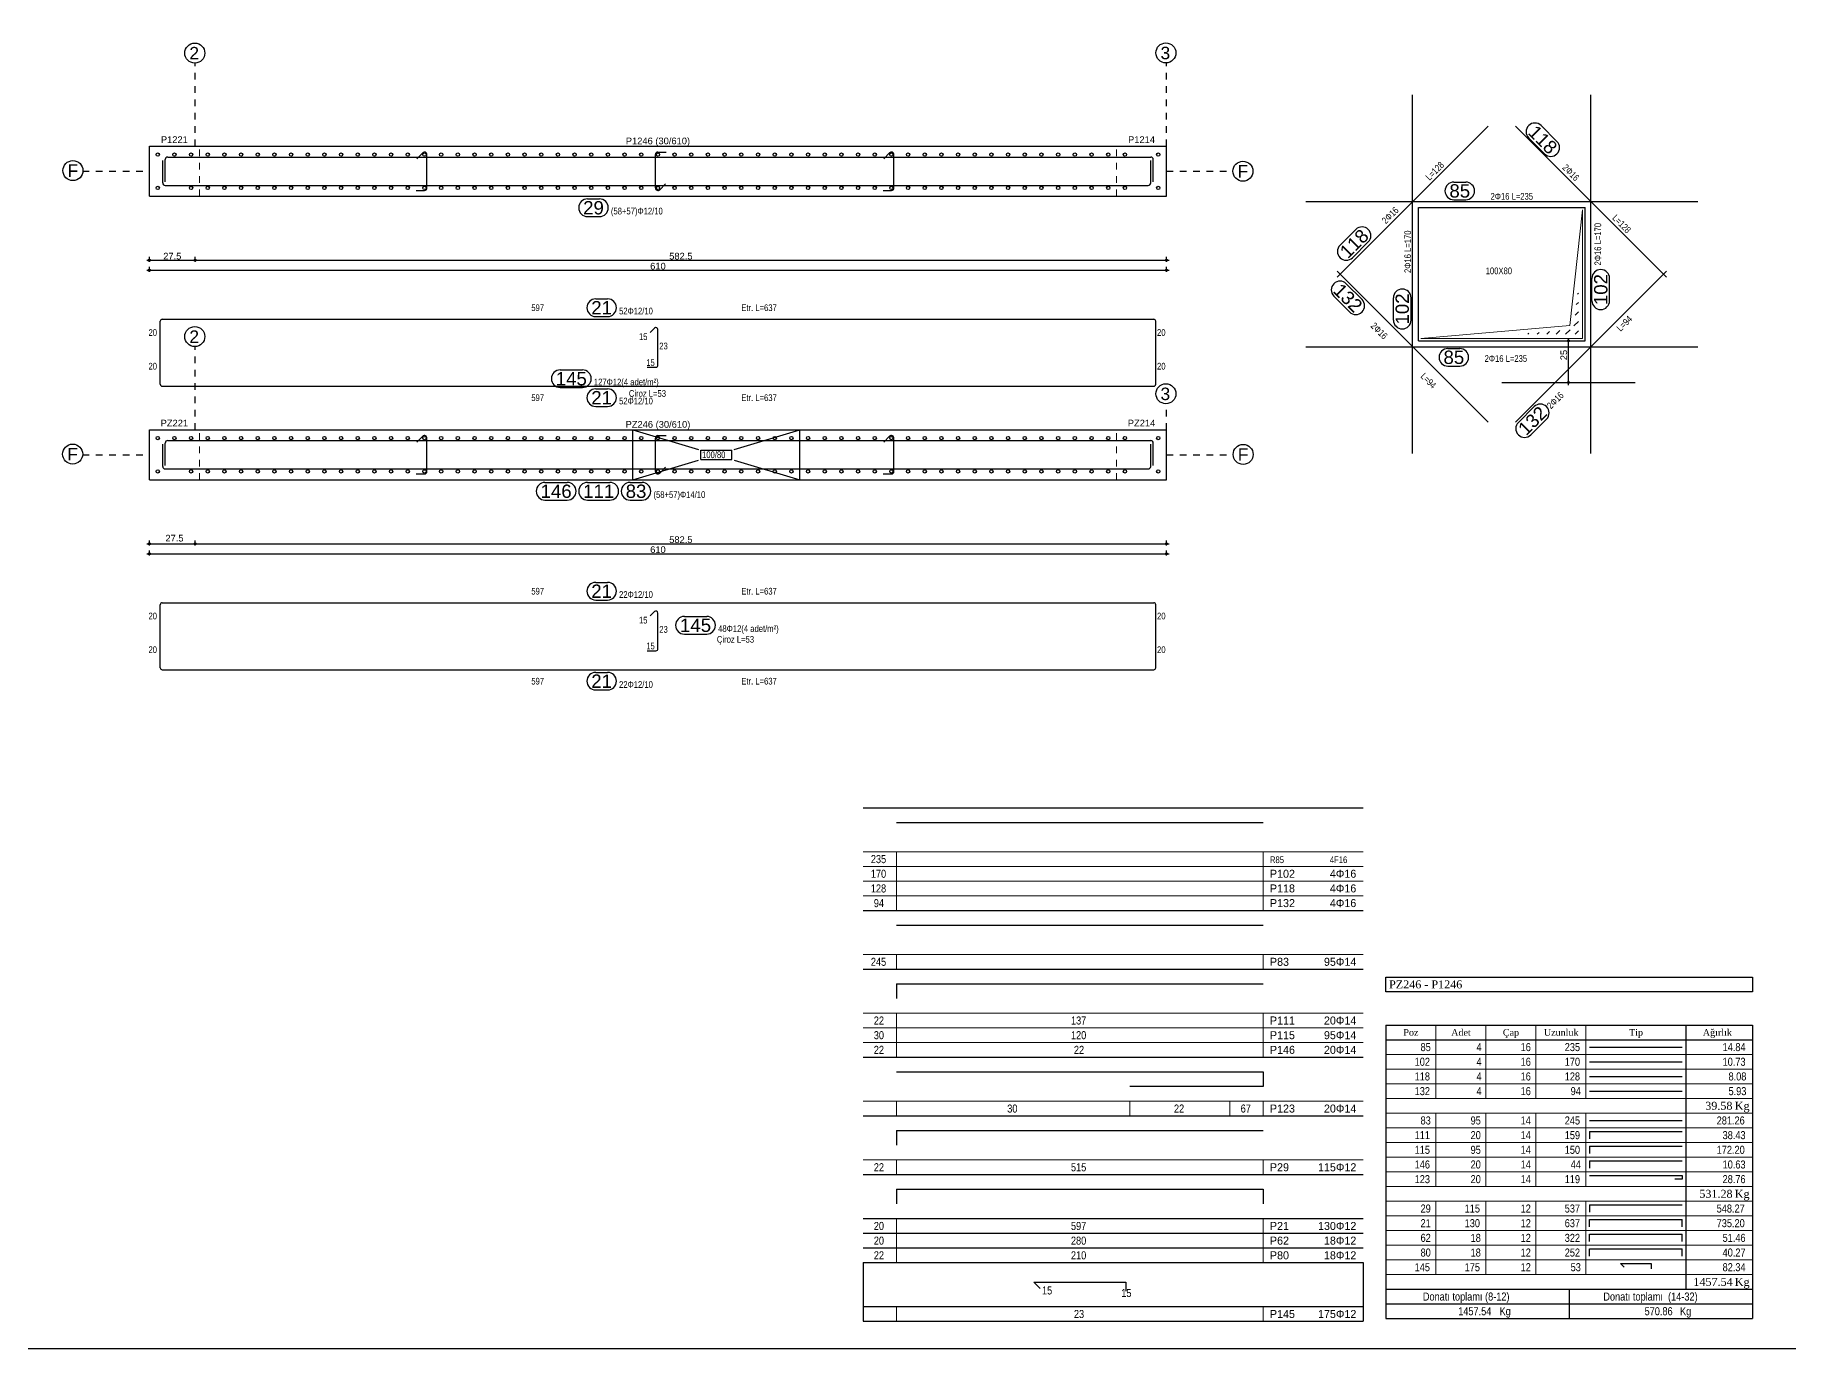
# Model space of a CAD drawing. Header units: metres. Extents: x 419734 to 420376, y 4564732 to 4565123.
# Drawn here: x 420188.3 to 420214.59, y 4564863.89 to 4564883.59 of the extents above; entities that cross this region are included whole.
import ezdxf

# ---------------------------------------------------------------- set-up
doc = ezdxf.new("R2010")
doc.units = ezdxf.units.M
doc.linetypes.add('HIDDEN4', pattern=[0.09375, 0.0625, -0.03125])
doc.linetypes.add('TRATTO-PUNTO', pattern=[1, 0.5, -0.25, 0, -0.25])
for name, color, linetype in [('Standart', 7, 'Continuous'), ('SW_ASSI', 7, 'TRATTO-PUNTO'), ('SW_DIM', 33, 'Continuous'), ('SW_MAGRONE', 2, 'Continuous'), ('SW_QUOTE', 1, 'Continuous'), ('SW_SEZIONI-ARMATURA', 3, 'Continuous'), ('SW_SEZIONI_CARPENTERIA', 4, 'Continuous'), ('SW_TXT_TESTI', 1, 'Continuous')]:
    doc.layers.add(name, color=color, linetype=linetype)
doc.styles.add('arial_1_18', font='arial.ttf', dxfattribs={"height": 0.2})
doc.styles.add('SWS', font='ARIALN.TTF')
doc.styles.add('symbol_1_18', font='symbol.ttf', dxfattribs={"height": 0.2})
doc.styles.add('times new roman_1_18', font='times.ttf', dxfattribs={"height": 0.2})

msp = doc.modelspace()

# ---------------------------------------------------------------- linework, layer by layer
for centre in [(420190.69207, 4564883.31879), (420205.25135, 4564883.32166), (420188.86505, 4564881.55697), (420206.40593, 4564881.54765), (420190.69207, 4564879.06879), (420205.25135, 4564878.2113), (420188.86113, 4564877.30697), (420206.40969, 4564877.302)]:
    msp.add_circle(centre, 0.15)
at = {"layer": 'Standart', "color": 2}
msp.add_lwpolyline([(420376.27637, 4564863.89188), (419946.10266, 4564863.89188), (419946.10266, 4564905.93855)], dxfattribs=at)
at = {"layer": 'Standart', "color": 1, "linetype": 'HIDDEN4', "lineweight": 5}
for points in [[(420190.7608, 4564881.17196), (420190.7608, 4564881.92196)], [(420204.5108, 4564881.17196), (420204.5108, 4564881.92196)], [(420190.7608, 4564876.92196), (420190.7608, 4564877.67196)], [(420204.5108, 4564876.92196), (420204.5108, 4564877.67196)]]:
    msp.add_lwpolyline(points, dxfattribs=at)
at = {"layer": 'Standart', "color": 2, "linetype": 'Continuous', "lineweight": 5}
for points in [[(420211.30615, 4564879.23391), (420211.49865, 4564880.96641)], [(420211.49865, 4564879.04141), (420211.49865, 4564880.96641)], [(420211.42152, 4564879.70635), (420211.43615, 4564879.72097)], [(420211.40384, 4564879.5472), (420211.43615, 4564879.57951)], [(420209.07365, 4564879.04141), (420211.30615, 4564879.23391)], [(420211.36848, 4564879.2289), (420211.43615, 4564879.29658)], [(420211.38616, 4564879.38805), (420211.43615, 4564879.43804)], [(420209.07365, 4564879.04141), (420211.49865, 4564879.04141)], [(420210.53615, 4564879.10391), (420210.5371, 4564879.10486)], [(420210.67761, 4564879.10391), (420210.69192, 4564879.11821)], [(420210.81908, 4564879.10391), (420210.84673, 4564879.13156)], [(420210.96054, 4564879.10391), (420211.00155, 4564879.14491)], [(420211.10201, 4564879.10391), (420211.15636, 4564879.15826)], [(420211.24348, 4564879.10391), (420211.31118, 4564879.17161)], [(420211.38494, 4564879.10391), (420211.43615, 4564879.15511)]]:
    msp.add_lwpolyline(points, dxfattribs=at)
at = {"layer": 'Standart', "color": 1, "linetype": 'Continuous', "lineweight": 5}
for points in [[(420200.71085, 4564871.34549), (420208.21085, 4564871.34549)], [(420201.21085, 4564871.34549), (420201.21085, 4564870.46549)], [(420206.71085, 4564871.34549), (420206.71085, 4564870.46549)], [(420200.71085, 4564871.12549), (420208.21085, 4564871.12549)], [(420200.71085, 4564870.90549), (420208.21085, 4564870.90549)], [(420200.71085, 4564870.68549), (420208.21085, 4564870.68549)], [(420200.71085, 4564869.80549), (420208.21085, 4564869.80549)], [(420201.21085, 4564869.80549), (420201.21085, 4564869.58549)], [(420206.71085, 4564869.80549), (420206.71085, 4564869.58549)], [(420200.71085, 4564868.92549), (420208.21085, 4564868.92549)], [(420200.71085, 4564868.70549), (420208.21085, 4564868.70549)], [(420201.21085, 4564868.92549), (420201.21085, 4564868.26549)], [(420206.71085, 4564868.92549), (420206.71085, 4564868.26549)], [(420209.29673, 4564868.74698), (420209.29673, 4564867.64698)], [(420210.04673, 4564868.74698), (420210.04673, 4564867.64698)], [(420210.79673, 4564868.74698), (420210.79673, 4564867.64698)], [(420211.54673, 4564868.74698), (420211.54673, 4564867.64698)], [(420200.71085, 4564868.48549), (420208.21085, 4564868.48549)], [(420208.54673, 4564868.30698), (420214.04673, 4564868.30698)], [(420208.54673, 4564868.08698), (420214.04673, 4564868.08698)], [(420208.54673, 4564867.86698), (420214.04673, 4564867.86698)], [(420208.54673, 4564867.64698), (420214.04673, 4564867.64698)], [(420200.71085, 4564867.60549), (420208.21085, 4564867.60549)], [(420201.21085, 4564867.60549), (420201.21085, 4564867.38549)], [(420204.71085, 4564867.60549), (420204.71085, 4564867.38549)], [(420206.21085, 4564867.60549), (420206.21085, 4564867.38549)], [(420206.71085, 4564867.60549), (420206.71085, 4564867.38549)], [(420208.54673, 4564867.42698), (420214.04673, 4564867.42698)], [(420209.29673, 4564867.42698), (420209.29673, 4564866.32698)], [(420210.04673, 4564867.42698), (420210.04673, 4564866.32698)], [(420210.79673, 4564867.42698), (420210.79673, 4564866.32698)], [(420211.54673, 4564867.42698), (420211.54673, 4564866.32698)], [(420208.54673, 4564867.20698), (420214.04673, 4564867.20698)], [(420208.54673, 4564866.98698), (420214.04673, 4564866.98698)], [(420200.71085, 4564866.72549), (420208.21085, 4564866.72549)], [(420201.21085, 4564866.72549), (420201.21085, 4564866.50549)], [(420206.71085, 4564866.72549), (420206.71085, 4564866.50549)], [(420208.54673, 4564866.76698), (420214.04673, 4564866.76698)], [(420208.54673, 4564866.54698), (420214.04673, 4564866.54698)], [(420208.54673, 4564866.32698), (420214.04673, 4564866.32698)], [(420208.54673, 4564866.10698), (420214.04673, 4564866.10698)], [(420209.29673, 4564866.10698), (420209.29673, 4564865.00698)], [(420210.04673, 4564866.10698), (420210.04673, 4564865.00698)], [(420210.79673, 4564866.10698), (420210.79673, 4564865.00698)], [(420211.54673, 4564866.10698), (420211.54673, 4564865.00698)], [(420201.21085, 4564865.84549), (420201.21085, 4564865.18549)], [(420206.71085, 4564865.84549), (420206.71085, 4564865.18549)], [(420208.54673, 4564865.88698), (420214.04673, 4564865.88698)], [(420208.54673, 4564865.66698), (420214.04673, 4564865.66698)], [(420208.54673, 4564865.44698), (420214.04673, 4564865.44698)], [(420208.54673, 4564865.22698), (420214.04673, 4564865.22698)], [(420208.54673, 4564865.00698), (420214.04673, 4564865.00698)], [(420201.21085, 4564864.52549), (420201.21085, 4564864.30549)], [(420206.71085, 4564864.52549), (420206.71085, 4564864.30549)]]:
    msp.add_lwpolyline(points, dxfattribs=at)
at = {"layer": 'SW_ASSI', "ltscale": 0.2}
for points in [[(420190.6983, 4564881.92196), (420190.6983, 4564883.17196)], [(420205.2608, 4564881.92196), (420205.2608, 4564883.17196)], [(420189.0108, 4564881.54696), (420190.0108, 4564881.54696)], [(420205.2608, 4564881.54696), (420206.2608, 4564881.54696)], [(420190.6983, 4564877.67196), (420190.6983, 4564878.92196)], [(420205.2608, 4564877.67196), (420205.2608, 4564878.0616)], [(420189.0108, 4564877.29696), (420190.0108, 4564877.29696)], [(420205.2608, 4564877.29696), (420206.2608, 4564877.29696)]]:
    msp.add_lwpolyline(points, dxfattribs=at)
at = {"layer": 'SW_DIM', "ltscale": 0.5}
for points in [[(420190.0108, 4564880.18696), (420190.0108, 4564880.26196)], [(420190.6983, 4564880.18696), (420190.6983, 4564880.26196)], [(420205.2608, 4564880.18696), (420205.2608, 4564880.26196)], [(420189.9708, 4564880.21196), (420205.3008, 4564880.21196)], [(420189.9708, 4564880.06196), (420205.3008, 4564880.06196)], [(420190.0108, 4564880.03696), (420190.0108, 4564880.11196)], [(420205.2608, 4564880.03696), (420205.2608, 4564880.11196)], [(420211.28615, 4564878.33891), (420211.28615, 4564879.04391)], [(420189.9708, 4564875.96196), (420205.3008, 4564875.96196)], [(420189.9708, 4564875.81196), (420205.3008, 4564875.81196)], [(420190.0108, 4564875.93696), (420190.0108, 4564876.01196)], [(420190.0108, 4564875.78696), (420190.0108, 4564875.86196)], [(420190.6983, 4564875.93696), (420190.6983, 4564876.01196)], [(420205.2608, 4564875.93696), (420205.2608, 4564876.01196)], [(420205.2608, 4564875.78696), (420205.2608, 4564875.86196)]]:
    msp.add_lwpolyline(points, dxfattribs=at)
at = {"layer": 'SW_DIM'}
for points in [[(420211.26115, 4564879.00391), (420211.35115, 4564879.00391)], [(420211.26115, 4564878.37891), (420211.35115, 4564878.37891)]]:
    msp.add_lwpolyline(points, dxfattribs=at)
at = {"layer": 'SW_DIM', "ltscale": 0.5}
for centre in [(420190.0108, 4564880.21196), (420190.0108, 4564880.06196), (420190.6983, 4564880.21196), (420205.2608, 4564880.21196), (420205.2608, 4564880.06196), (420190.0108, 4564875.96196), (420190.0108, 4564875.81196), (420190.6983, 4564875.96196), (420205.2608, 4564875.96196), (420205.2608, 4564875.81196)]:
    msp.add_circle(centre, 0.015, dxfattribs=at)
at = {"layer": 'SW_DIM'}
for centre in [(420211.28615, 4564879.00391), (420211.28615, 4564878.37891)]:
    msp.add_circle(centre, 0.015, dxfattribs=at)
at = {"layer": 'SW_MAGRONE'}
for points in [[(420190.0108, 4564881.92196), (420205.2608, 4564881.92196)], [(420190.0108, 4564881.17196), (420190.0108, 4564881.92196)], [(420205.2608, 4564881.17196), (420205.2608, 4564881.92196)], [(420190.0108, 4564881.17196), (420205.2608, 4564881.17196)], [(420190.0108, 4564877.67196), (420205.2608, 4564877.67196)], [(420190.0108, 4564876.92196), (420190.0108, 4564877.67196)], [(420197.2608, 4564876.92196), (420197.2608, 4564877.67196)], [(420197.2608, 4564877.67196), (420198.24413, 4564877.37696)], [(420198.77746, 4564877.37696), (420199.7608, 4564877.67196)], [(420199.7608, 4564876.92196), (420199.7608, 4564877.67196)], [(420205.2608, 4564876.92196), (420205.2608, 4564877.67196)], [(420198.27715, 4564877.36696), (420198.74445, 4564877.36696)], [(420198.27715, 4564877.22696), (420198.27715, 4564877.36696)], [(420198.74445, 4564877.22696), (420198.74445, 4564877.36696)], [(420197.2608, 4564876.92196), (420198.24413, 4564877.21696)], [(420198.27715, 4564877.22696), (420198.74445, 4564877.22696)], [(420198.77746, 4564877.21696), (420199.7608, 4564876.92196)], [(420190.0108, 4564876.92196), (420205.2608, 4564876.92196)]]:
    msp.add_lwpolyline(points, dxfattribs=at)
at = {"layer": 'SW_QUOTE'}
for points in [[(420200.71085, 4564872.00549), (420208.21085, 4564872.00549)], [(420200.71085, 4564870.46549), (420208.21085, 4564870.46549)], [(420200.71085, 4564869.58549), (420208.21085, 4564869.58549)], [(420208.54673, 4564869.24698), (420208.54673, 4564869.46698)], [(420208.54673, 4564869.46698), (420214.04673, 4564869.46698)], [(420214.04673, 4564869.46698), (420214.04673, 4564869.24698)], [(420214.04673, 4564869.24698), (420208.54673, 4564869.24698)], [(420208.54673, 4564868.74698), (420214.04673, 4564868.74698)], [(420208.54673, 4564868.74698), (420208.54673, 4564864.34698)], [(420213.04673, 4564868.74698), (420213.04673, 4564864.78698)], [(420214.04673, 4564868.74698), (420214.04673, 4564864.34698)], [(420208.54673, 4564868.52698), (420214.04673, 4564868.52698)], [(420200.71085, 4564868.26549), (420208.21085, 4564868.26549)], [(420200.71085, 4564867.38549), (420208.21085, 4564867.38549)], [(420200.71085, 4564866.50549), (420208.21085, 4564866.50549)], [(420200.71085, 4564865.84549), (420208.21085, 4564865.84549)], [(420200.71085, 4564865.62549), (420208.21085, 4564865.62549)], [(420200.71085, 4564865.40549), (420208.21085, 4564865.40549)], [(420200.71085, 4564865.18549), (420208.21085, 4564865.18549)], [(420200.71085, 4564865.18549), (420200.71085, 4564864.30549)], [(420208.21085, 4564865.18549), (420208.21085, 4564864.30549)], [(420208.54673, 4564864.78698), (420214.04673, 4564864.78698)], [(420200.71085, 4564864.52549), (420208.21085, 4564864.52549)], [(420208.54673, 4564864.56698), (420214.04673, 4564864.56698)], [(420200.71085, 4564864.30549), (420208.21085, 4564864.30549)], [(420208.54673, 4564864.34698), (420214.04673, 4564864.34698)]]:
    msp.add_lwpolyline(points, dxfattribs=at)
at = {"layer": 'SW_SEZIONI-ARMATURA'}
for points in [[(420208.94865, 4564877.31641), (420208.94865, 4564882.69141)], [(420211.62365, 4564877.31641), (420211.62365, 4564882.69141)], [(420207.81728, 4564879.96004), (420210.08002, 4564882.22278)], [(420210.49228, 4564882.22278), (420212.75502, 4564879.96004)], [(420211.11373, 4564881.99569), (420210.87745, 4564882.23197)], [(420194.02089, 4564881.73509), (420194.10928, 4564881.82348)], [(420197.6358, 4564881.83446), (420197.7608, 4564881.83446)], [(420201.02089, 4564881.73509), (420201.10928, 4564881.82348)], [(420210.92705, 4564881.80902), (420210.69077, 4564882.04529)], [(420190.2108, 4564881.37196), (420190.2108, 4564881.70696)], [(420190.2483, 4564881.38696), (420190.2483, 4564881.72196)], [(420190.2858, 4564881.75946), (420205.0233, 4564881.75946)], [(420194.1733, 4564881.29696), (420194.1733, 4564881.79696)], [(420197.5983, 4564881.29696), (420197.5983, 4564881.79696)], [(420201.1733, 4564881.29696), (420201.1733, 4564881.79696)], [(420205.0233, 4564881.37196), (420205.0233, 4564881.70696)], [(420205.0608, 4564881.38696), (420205.0608, 4564881.72196)], [(420190.2483, 4564881.33446), (420204.9858, 4564881.33446)], [(420197.66231, 4564881.27045), (420197.7507, 4564881.35883)], [(420209.56719, 4564881.38463), (420209.74595, 4564881.38463)], [(420194.0108, 4564881.25946), (420194.1358, 4564881.25946)], [(420196.58008, 4564881.13196), (420196.75885, 4564881.13196)], [(420201.0108, 4564881.25946), (420201.1358, 4564881.25946)], [(420207.34865, 4564881.09141), (420213.22365, 4564881.09141)], [(420209.56719, 4564881.12063), (420209.74595, 4564881.12063)], [(420196.58008, 4564880.86796), (420196.75885, 4564880.86796)], [(420207.86235, 4564880.43833), (420208.09862, 4564880.67461)], [(420208.04902, 4564880.25166), (420208.2853, 4564880.48793)], [(420207.81728, 4564880.04778), (420210.08002, 4564877.78504)], [(420210.49228, 4564877.78504), (420212.75502, 4564880.04778)], [(420208.19125, 4564879.6247), (420207.95498, 4564879.86097)], [(420211.63824, 4564879.60641), (420211.63824, 4564879.94056)], [(420211.90224, 4564879.60641), (420211.90224, 4564879.94056)], [(420196.70231, 4564879.63346), (420196.88108, 4564879.63346)], [(420208.00458, 4564879.43802), (420207.7683, 4564879.6743)], [(420208.66203, 4564879.3157), (420208.66203, 4564879.64985)], [(420208.92603, 4564879.3157), (420208.92603, 4564879.64985)], [(420190.1733, 4564878.82946), (420190.1733, 4564879.29946)], [(420190.2033, 4564879.32946), (420205.0683, 4564879.32946)], [(420196.70231, 4564879.36946), (420196.88108, 4564879.36946)], [(420197.52089, 4564879.13206), (420197.58458, 4564879.19575)], [(420205.0983, 4564878.82946), (420205.0983, 4564879.29946)], [(420197.6358, 4564878.63946), (420197.6358, 4564879.17454)], [(420190.1733, 4564878.35446), (420190.1733, 4564878.82446)], [(420205.0983, 4564878.35446), (420205.0983, 4564878.82446)], [(420207.34865, 4564878.91641), (420213.22365, 4564878.91641)], [(420209.47842, 4564878.88998), (420209.65718, 4564878.88998)], [(420196.16948, 4564878.56946), (420196.50363, 4564878.56946)], [(420197.4733, 4564878.60946), (420197.6058, 4564878.60946)], [(420209.47842, 4564878.62598), (420209.65718, 4564878.62598)], [(420190.2033, 4564878.32446), (420205.0683, 4564878.32446)], [(420196.16948, 4564878.30546), (420196.50363, 4564878.30546)], [(420196.70231, 4564878.28446), (420196.88108, 4564878.28446)], [(420196.70231, 4564878.02046), (420196.88108, 4564878.02046)], [(420210.53512, 4564877.78207), (420210.77139, 4564878.01834)], [(420210.72179, 4564877.59539), (420210.95807, 4564877.83167)], [(420190.2108, 4564877.12196), (420190.2108, 4564877.45696)], [(420190.2483, 4564877.13696), (420190.2483, 4564877.47196)], [(420190.2858, 4564877.50946), (420205.0233, 4564877.50946)], [(420194.02089, 4564877.48509), (420194.10928, 4564877.57348)], [(420194.1733, 4564877.04696), (420194.1733, 4564877.54696)], [(420197.5983, 4564877.04696), (420197.5983, 4564877.54696)], [(420197.6358, 4564877.58446), (420197.7608, 4564877.58446)], [(420201.02089, 4564877.48509), (420201.10928, 4564877.57348)], [(420201.1733, 4564877.04696), (420201.1733, 4564877.54696)], [(420205.0233, 4564877.12196), (420205.0233, 4564877.45696)], [(420205.0608, 4564877.13696), (420205.0608, 4564877.47196)], [(420190.2483, 4564877.08446), (420204.9858, 4564877.08446)], [(420197.66231, 4564877.02045), (420197.7507, 4564877.10883)], [(420194.0108, 4564877.00946), (420194.1358, 4564877.00946)], [(420195.94215, 4564876.88196), (420196.2763, 4564876.88196)], [(420196.58008, 4564876.88196), (420196.91423, 4564876.88196)], [(420197.21801, 4564876.88196), (420197.39678, 4564876.88196)], [(420201.0108, 4564877.00946), (420201.1358, 4564877.00946)], [(420195.94215, 4564876.61796), (420196.2763, 4564876.61796)], [(420196.58008, 4564876.61796), (420196.91423, 4564876.61796)], [(420197.21801, 4564876.61796), (420197.39678, 4564876.61796)], [(420196.70231, 4564875.38346), (420196.88108, 4564875.38346)], [(420190.1733, 4564874.57946), (420190.1733, 4564875.04946)], [(420190.2033, 4564875.07946), (420205.0683, 4564875.07946)], [(420196.70231, 4564875.11946), (420196.88108, 4564875.11946)], [(420205.0983, 4564874.57946), (420205.0983, 4564875.04946)], [(420197.52089, 4564874.88206), (420197.58458, 4564874.94575)], [(420197.6358, 4564874.38946), (420197.6358, 4564874.92454)], [(420198.03233, 4564874.87255), (420198.36648, 4564874.87255)], [(420190.1733, 4564874.10446), (420190.1733, 4564874.57446)], [(420198.03233, 4564874.60855), (420198.36648, 4564874.60855)], [(420205.0983, 4564874.10446), (420205.0983, 4564874.57446)], [(420197.4733, 4564874.35946), (420197.6058, 4564874.35946)], [(420190.2033, 4564874.07446), (420205.0683, 4564874.07446)], [(420196.70231, 4564874.03446), (420196.88108, 4564874.03446)], [(420196.70231, 4564873.77046), (420196.88108, 4564873.77046)], [(420201.21085, 4564871.78549), (420206.71085, 4564871.78549)], [(420201.21085, 4564870.24549), (420206.71085, 4564870.24549)], [(420201.21085, 4564869.36549), (420206.71085, 4564869.36549)], [(420201.21085, 4564869.36549), (420201.21085, 4564869.14549)], [(420211.60173, 4564868.41698), (420212.99173, 4564868.41698)], [(420211.60173, 4564868.19698), (420212.99173, 4564868.19698)], [(420201.21085, 4564868.04549), (420206.71085, 4564868.04549)], [(420206.71085, 4564868.04549), (420206.71085, 4564867.82549)], [(420211.60173, 4564867.97698), (420212.99173, 4564867.97698)], [(420206.71085, 4564867.82549), (420204.71085, 4564867.82549)], [(420211.60173, 4564867.75698), (420212.99173, 4564867.75698)], [(420201.21085, 4564867.16549), (420206.71085, 4564867.16549)], [(420201.21085, 4564867.16549), (420201.21085, 4564866.94549)], [(420211.60173, 4564867.31698), (420212.99173, 4564867.31698)], [(420211.60173, 4564867.15198), (420212.99173, 4564867.15198)], [(420211.60173, 4564867.15198), (420211.60173, 4564867.04198)], [(420211.60173, 4564866.93198), (420212.99173, 4564866.93198)], [(420211.60173, 4564866.93198), (420211.60173, 4564866.82198)], [(420211.60173, 4564866.71198), (420212.99173, 4564866.71198)], [(420211.60173, 4564866.71198), (420211.60173, 4564866.60198)], [(420211.60173, 4564866.49198), (420212.99173, 4564866.49198)], [(420212.99173, 4564866.43698), (420212.88173, 4564866.43698)], [(420212.99173, 4564866.49198), (420212.99173, 4564866.43698)], [(420201.21085, 4564866.28549), (420206.71085, 4564866.28549)], [(420201.21085, 4564866.28549), (420201.21085, 4564866.06549)], [(420206.71085, 4564866.28549), (420206.71085, 4564866.06549)], [(420211.60173, 4564866.05198), (420212.99173, 4564866.05198)], [(420211.60173, 4564866.05198), (420211.60173, 4564865.94198)], [(420211.60173, 4564865.83198), (420212.99173, 4564865.83198)], [(420211.60173, 4564865.72198), (420211.60173, 4564865.83198)], [(420212.99173, 4564865.72198), (420212.99173, 4564865.83198)], [(420211.60173, 4564865.61198), (420212.99173, 4564865.61198)], [(420211.60173, 4564865.50198), (420211.60173, 4564865.61198)], [(420212.99173, 4564865.50198), (420212.99173, 4564865.61198)], [(420211.60173, 4564865.39198), (420212.99173, 4564865.39198)], [(420211.60173, 4564865.28198), (420211.60173, 4564865.39198)], [(420212.99173, 4564865.28198), (420212.99173, 4564865.39198)], [(420212.06506, 4564865.17198), (420212.52839, 4564865.17198)], [(420212.06506, 4564865.17198), (420212.12006, 4564865.11698)], [(420212.52839, 4564865.17198), (420212.52839, 4564865.09443)], [(420203.27335, 4564864.89215), (420204.64835, 4564864.89215)], [(420203.27335, 4564864.89215), (420203.36669, 4564864.79881)], [(420204.64835, 4564864.89215), (420204.64835, 4564864.76015)], [(420211.29673, 4564864.78698), (420211.29673, 4564864.34698)]]:
    msp.add_lwpolyline(points, dxfattribs=at)
for centre in [(420190.1358, 4564881.79696), (420190.3858, 4564881.79696), (420190.6358, 4564881.79696), (420190.8858, 4564881.79696), (420191.1358, 4564881.79696), (420191.3858, 4564881.79696), (420191.6358, 4564881.79696), (420191.8858, 4564881.79696), (420192.1358, 4564881.79696), (420192.3858, 4564881.79696), (420192.6358, 4564881.79696), (420192.8858, 4564881.79696), (420193.1358, 4564881.79696), (420193.3858, 4564881.79696), (420193.6358, 4564881.79696), (420193.8858, 4564881.79696), (420194.1358, 4564881.79696), (420194.3858, 4564881.79696), (420194.6358, 4564881.79696), (420194.8858, 4564881.79696), (420195.1358, 4564881.79696), (420195.3858, 4564881.79696), (420195.6358, 4564881.79696), (420195.8858, 4564881.79696), (420196.1358, 4564881.79696), (420196.3858, 4564881.79696), (420196.6358, 4564881.79696), (420196.8858, 4564881.79696), (420197.1358, 4564881.79696), (420197.3858, 4564881.79696), (420197.6358, 4564881.79696), (420197.8858, 4564881.79696), (420198.1358, 4564881.79696), (420198.3858, 4564881.79696), (420198.6358, 4564881.79696), (420198.8858, 4564881.79696), (420199.1358, 4564881.79696), (420199.3858, 4564881.79696), (420199.6358, 4564881.79696), (420199.8858, 4564881.79696), (420200.1358, 4564881.79696), (420200.3858, 4564881.79696), (420200.6358, 4564881.79696), (420200.8858, 4564881.79696), (420201.1358, 4564881.79696), (420201.3858, 4564881.79696), (420201.6358, 4564881.79696), (420201.8858, 4564881.79696), (420202.1358, 4564881.79696), (420202.3858, 4564881.79696), (420202.6358, 4564881.79696), (420202.8858, 4564881.79696), (420203.1358, 4564881.79696), (420203.3858, 4564881.79696), (420203.6358, 4564881.79696), (420203.8858, 4564881.79696), (420204.1358, 4564881.79696), (420204.3858, 4564881.79696), (420204.6358, 4564881.79696), (420205.1358, 4564881.79696), (420190.1358, 4564881.29696), (420190.6358, 4564881.29696), (420190.8858, 4564881.29696), (420191.1358, 4564881.29696), (420191.3858, 4564881.29696), (420191.6358, 4564881.29696), (420191.8858, 4564881.29696), (420192.1358, 4564881.29696), (420192.3858, 4564881.29696), (420192.6358, 4564881.29696), (420192.8858, 4564881.29696), (420193.1358, 4564881.29696), (420193.3858, 4564881.29696), (420193.6358, 4564881.29696), (420193.8858, 4564881.29696), (420194.1358, 4564881.29696), (420194.3858, 4564881.29696), (420194.6358, 4564881.29696), (420194.8858, 4564881.29696), (420195.1358, 4564881.29696), (420195.3858, 4564881.29696), (420195.6358, 4564881.29696), (420195.8858, 4564881.29696), (420196.1358, 4564881.29696), (420196.3858, 4564881.29696), (420196.6358, 4564881.29696), (420196.8858, 4564881.29696), (420197.1358, 4564881.29696), (420197.3858, 4564881.29696), (420197.6358, 4564881.29696), (420197.8858, 4564881.29696), (420198.1358, 4564881.29696), (420198.3858, 4564881.29696), (420198.6358, 4564881.29696), (420198.8858, 4564881.29696), (420199.1358, 4564881.29696), (420199.3858, 4564881.29696), (420199.6358, 4564881.29696), (420199.8858, 4564881.29696), (420200.1358, 4564881.29696), (420200.3858, 4564881.29696), (420200.6358, 4564881.29696), (420200.8858, 4564881.29696), (420201.1358, 4564881.29696), (420201.3858, 4564881.29696), (420201.6358, 4564881.29696), (420201.8858, 4564881.29696), (420202.1358, 4564881.29696), (420202.3858, 4564881.29696), (420202.6358, 4564881.29696), (420202.8858, 4564881.29696), (420203.1358, 4564881.29696), (420203.3858, 4564881.29696), (420203.6358, 4564881.29696), (420203.8858, 4564881.29696), (420204.1358, 4564881.29696), (420204.3858, 4564881.29696), (420204.6358, 4564881.29696), (420205.1358, 4564881.29696), (420190.1358, 4564877.54696), (420190.3858, 4564877.54696), (420190.6358, 4564877.54696), (420190.8858, 4564877.54696), (420191.1358, 4564877.54696), (420191.3858, 4564877.54696), (420191.6358, 4564877.54696), (420191.8858, 4564877.54696), (420192.1358, 4564877.54696), (420192.3858, 4564877.54696), (420192.6358, 4564877.54696), (420192.8858, 4564877.54696), (420193.1358, 4564877.54696), (420193.3858, 4564877.54696), (420193.6358, 4564877.54696), (420193.8858, 4564877.54696), (420194.1358, 4564877.54696), (420194.3858, 4564877.54696), (420194.6358, 4564877.54696), (420194.8858, 4564877.54696), (420195.1358, 4564877.54696), (420195.3858, 4564877.54696), (420195.6358, 4564877.54696), (420195.8858, 4564877.54696), (420196.1358, 4564877.54696), (420196.3858, 4564877.54696), (420196.6358, 4564877.54696), (420196.8858, 4564877.54696), (420197.1358, 4564877.54696), (420197.3858, 4564877.54696), (420197.6358, 4564877.54696), (420197.8858, 4564877.54696), (420198.1358, 4564877.54696), (420198.3858, 4564877.54696), (420198.6358, 4564877.54696), (420198.8858, 4564877.54696), (420199.1358, 4564877.54696), (420199.3858, 4564877.54696), (420199.6358, 4564877.54696), (420199.8858, 4564877.54696), (420200.1358, 4564877.54696), (420200.3858, 4564877.54696), (420200.6358, 4564877.54696), (420200.8858, 4564877.54696), (420201.1358, 4564877.54696), (420201.3858, 4564877.54696), (420201.6358, 4564877.54696), (420201.8858, 4564877.54696), (420202.1358, 4564877.54696), (420202.3858, 4564877.54696), (420202.6358, 4564877.54696), (420202.8858, 4564877.54696), (420203.1358, 4564877.54696), (420203.3858, 4564877.54696), (420203.6358, 4564877.54696), (420203.8858, 4564877.54696), (420204.1358, 4564877.54696), (420204.3858, 4564877.54696), (420204.6358, 4564877.54696), (420205.1358, 4564877.54696), (420190.1358, 4564877.04696), (420190.6358, 4564877.04696), (420190.8858, 4564877.04696), (420191.1358, 4564877.04696), (420191.3858, 4564877.04696), (420191.6358, 4564877.04696), (420191.8858, 4564877.04696), (420192.1358, 4564877.04696), (420192.3858, 4564877.04696), (420192.6358, 4564877.04696), (420192.8858, 4564877.04696), (420193.1358, 4564877.04696), (420193.3858, 4564877.04696), (420193.6358, 4564877.04696), (420193.8858, 4564877.04696), (420194.1358, 4564877.04696), (420194.3858, 4564877.04696), (420194.6358, 4564877.04696), (420194.8858, 4564877.04696), (420195.1358, 4564877.04696), (420195.3858, 4564877.04696), (420195.6358, 4564877.04696), (420195.8858, 4564877.04696), (420196.1358, 4564877.04696), (420196.3858, 4564877.04696), (420196.6358, 4564877.04696), (420196.8858, 4564877.04696), (420197.1358, 4564877.04696), (420197.3858, 4564877.04696), (420197.6358, 4564877.04696), (420197.8858, 4564877.04696), (420198.1358, 4564877.04696), (420198.3858, 4564877.04696), (420198.6358, 4564877.04696), (420198.8858, 4564877.04696), (420199.1358, 4564877.04696), (420199.3858, 4564877.04696), (420199.6358, 4564877.04696), (420199.8858, 4564877.04696), (420200.1358, 4564877.04696), (420200.3858, 4564877.04696), (420200.6358, 4564877.04696), (420200.8858, 4564877.04696), (420201.1358, 4564877.04696), (420201.3858, 4564877.04696), (420201.6358, 4564877.04696), (420201.8858, 4564877.04696), (420202.1358, 4564877.04696), (420202.3858, 4564877.04696), (420202.6358, 4564877.04696), (420202.8858, 4564877.04696), (420203.1358, 4564877.04696), (420203.3858, 4564877.04696), (420203.6358, 4564877.04696), (420203.8858, 4564877.04696), (420204.1358, 4564877.04696), (420204.3858, 4564877.04696), (420204.6358, 4564877.04696), (420205.1358, 4564877.04696)]:
    msp.add_circle(centre, 0.025, dxfattribs=at)
for centre, radius, start, end in [((420210.78411, 4564882.13863), 0.132, 45, 225), ((420194.1358, 4564881.79696), 0.0375, 0, 135), ((420197.6358, 4564881.79696), 0.0375, 90, 180), ((420201.1358, 4564881.79696), 0.0375, 0, 135), ((420211.02039, 4564881.90235), 0.132, 225, 45), ((420190.2858, 4564881.72196), 0.0375, 90, 180), ((420205.0233, 4564881.72196), 0.0375, 0, 90), ((420190.2483, 4564881.37196), 0.0375, 180, 270), ((420194.1358, 4564881.29696), 0.0375, 270, 0), ((420197.6358, 4564881.29696), 0.0375, 180, 315), ((420201.1358, 4564881.29696), 0.0375, 270, 0), ((420204.9858, 4564881.37196), 0.0375, 270, 0), ((420209.56719, 4564881.25263), 0.132, 90, 270), ((420209.74595, 4564881.25263), 0.132, 270, 90), ((420196.58008, 4564880.99996), 0.132, 90, 270), ((420196.75885, 4564880.99996), 0.132, 270, 90), ((420208.19196, 4564880.58127), 0.132, 315, 135), ((420207.95569, 4564880.345), 0.132, 135, 315), ((420211.77024, 4564879.94056), 0.132, 0, 180), ((420207.86164, 4564879.76763), 0.132, 45, 225), ((420208.79403, 4564879.64985), 0.132, 0, 180), ((420196.70231, 4564879.50146), 0.132, 90, 270), ((420196.88108, 4564879.50146), 0.132, 270, 90), ((420208.09792, 4564879.53136), 0.132, 225, 45), ((420211.77024, 4564879.60641), 0.132, 180, 0), ((420190.2033, 4564879.29946), 0.03, 90, 180), ((420197.6058, 4564879.17454), 0.03, 0, 135), ((420205.0683, 4564879.29946), 0.03, 0, 90), ((420208.79403, 4564879.3157), 0.132, 180, 0), ((420209.47842, 4564878.75798), 0.132, 90, 270), ((420209.65718, 4564878.75798), 0.132, 270, 90), ((420196.16948, 4564878.43746), 0.132, 90, 270), ((420196.50363, 4564878.43746), 0.132, 270, 90), ((420197.6058, 4564878.63946), 0.03, 270, 0), ((420190.2033, 4564878.35446), 0.03, 180, 270), ((420196.70231, 4564878.15246), 0.132, 90, 270), ((420196.88108, 4564878.15246), 0.132, 270, 90), ((420205.0683, 4564878.35446), 0.03, 270, 0), ((420210.86473, 4564877.92501), 0.132, 315, 135), ((420210.62845, 4564877.68873), 0.132, 135, 315), ((420190.2858, 4564877.47196), 0.0375, 90, 180), ((420194.1358, 4564877.54696), 0.0375, 0, 135), ((420197.6358, 4564877.54696), 0.0375, 90, 180), ((420201.1358, 4564877.54696), 0.0375, 0, 135), ((420205.0233, 4564877.47196), 0.0375, 0, 90), ((420190.2483, 4564877.12196), 0.0375, 180, 270), ((420204.9858, 4564877.12196), 0.0375, 270, 0), ((420194.1358, 4564877.04696), 0.0375, 270, 0), ((420195.94215, 4564876.74996), 0.132, 90, 270), ((420196.2763, 4564876.74996), 0.132, 270, 90), ((420196.58008, 4564876.74996), 0.132, 90, 270), ((420196.91423, 4564876.74996), 0.132, 270, 90), ((420197.21801, 4564876.74996), 0.132, 90, 270), ((420197.39678, 4564876.74996), 0.132, 270, 90), ((420197.6358, 4564877.04696), 0.0375, 180, 315), ((420201.1358, 4564877.04696), 0.0375, 270, 0), ((420196.70231, 4564875.25146), 0.132, 90, 270), ((420196.88108, 4564875.25146), 0.132, 270, 90), ((420190.2033, 4564875.04946), 0.03, 90, 180), ((420205.0683, 4564875.04946), 0.03, 0, 90), ((420197.6058, 4564874.92454), 0.03, 0, 135), ((420198.03233, 4564874.74055), 0.132, 90, 270), ((420198.36648, 4564874.74055), 0.132, 270, 90), ((420197.6058, 4564874.38946), 0.03, 270, 0), ((420190.2033, 4564874.10446), 0.03, 180, 270), ((420196.70231, 4564873.90246), 0.132, 90, 270), ((420196.88108, 4564873.90246), 0.132, 270, 90), ((420205.0683, 4564874.10446), 0.03, 270, 0)]:
    msp.add_arc(centre, radius, start, end, dxfattribs=at)
at = {"layer": 'SW_SEZIONI_CARPENTERIA'}
for points in [[(420209.03615, 4564879.00391), (420209.03615, 4564881.00391)], [(420209.03615, 4564881.00391), (420211.53615, 4564881.00391)], [(420211.53615, 4564879.00391), (420211.53615, 4564881.00391)], [(420209.03615, 4564879.00391), (420211.53615, 4564879.00391)], [(420210.28615, 4564878.37891), (420212.28615, 4564878.37891)]]:
    msp.add_lwpolyline(points, dxfattribs=at)

# ---------------------------------------------------------------- texts
at = {"layer": 'Standart', "color": 3, "linetype": 'Continuous', "lineweight": 5, "style": 'arial_1_18'}
for s, rotation, p in [('118', 315, (420210.66673, 4564882.11459)), ('118', 45, (420207.97973, 4564880.22762)), ('102', 90, (420211.87024, 4564879.54041)), ('132', 315, (420207.74426, 4564879.74359)), ('102', 90, (420208.89403, 4564879.2497)), ('132', 45, (420210.6525, 4564877.57135))]:
    msp.add_text(s, height=0.2, rotation=rotation, dxfattribs=at).set_placement(p)
at = {"layer": 'Standart', "color": 1, "linetype": 'Continuous', "lineweight": 5, "style": 'arial_1_18'}
for s, p in [('P1221', (420190.18385, 4564881.97196)), ('P1246 (30/610)', (420197.15428, 4564881.95196)), ('P1214', (420204.68385, 4564881.97196)), ('PZ221', (420190.18003, 4564877.72196)), ('PZ246 (30/610)', (420197.15046, 4564877.70196)), ('PZ214', (420204.68003, 4564877.72196))]:
    msp.add_text(s, height=0.1, dxfattribs=at).set_placement(p)
at = {"layer": 'Standart', "color": 3, "linetype": 'Continuous', "lineweight": 5, "style": 'arial_1_18'}
for s, p in [('85', (420209.50119, 4564881.15263)), ('29', (420196.51408, 4564880.89996)), ('21', (420196.63631, 4564879.40146)), ('85', (420209.41242, 4564878.65798)), ('145', (420196.10348, 4564878.33746)), ('21', (420196.63631, 4564878.05246)), ('146', (420195.87615, 4564876.64996)), ('111', (420196.51408, 4564876.64996)), ('83', (420197.15201, 4564876.64996)), ('21', (420196.63631, 4564875.15146)), ('145', (420197.96633, 4564874.64055)), ('21', (420196.63631, 4564873.80246))]:
    msp.add_text(s, height=0.2, dxfattribs=at).set_placement(p)
at = {"layer": 'SW_DIM', "ltscale": 0.5, "style": 'arial_1_18'}
for s, p in [('27.5', (420190.21859, 4564880.22446)), ('582.5', (420197.80474, 4564880.22446)), ('610', (420197.51926, 4564880.07446)), ('27.5', (420190.25176, 4564875.99661)), ('582.5', (420197.80474, 4564875.97446)), ('610', (420197.51926, 4564875.82446))]:
    msp.add_text(s, height=0.1, dxfattribs=at).set_placement(p)
msp.add_text('25', height=0.1, rotation=90, dxfattribs=at).set_placement((420211.26615, 4564878.71391))
at = {"layer": 'SW_TXT_TESTI'}
for s, height, style, p in [('2', 0.1875, 'arial_1_18', (420190.61038, 4564883.22403)), ('3', 0.1875, 'arial_1_18', (420205.16966, 4564883.22691)), ('F', 0.1875, 'arial_1_18', (420188.78336, 4564881.46221)), ('F', 0.1875, 'arial_1_18', (420206.32424, 4564881.45289)), ('2', 0.1875, 'arial_1_18', (420190.61038, 4564878.97403)), ('3', 0.1875, 'arial_1_18', (420205.16966, 4564878.11654)), ('F', 0.1875, 'arial_1_18', (420188.77944, 4564877.21221)), ('F', 0.1875, 'arial_1_18', (420206.328, 4564877.20724)), ('R85', 0.1, 'SWS', (420206.81085, 4564871.17549)), ('4F16', 0.1, 'SWS', (420207.70933, 4564871.17549))]:
    msp.add_text(s, height=height, dxfattribs=dict(at, style=style)).set_placement(p)
at = {"layer": 'SW_TXT_TESTI', "color": 1, "linetype": 'Continuous', "lineweight": -3, "style": 'SWS'}
for s, rotation, p in [('L=128', 45, (420209.20321, 4564881.40253)), ('2Φ16', 315, (420211.18644, 4564881.59258)), ('2Φ16', 45, (420208.54827, 4564880.7509)), ('2Φ16 L=170', 90, (420211.77655, 4564880.13477)), ('L=128', 315, (420211.93477, 4564880.83685)), ('2Φ16 L=170', 90, (420208.92603, 4564880.02174)), ('2Φ16', 315, (420208.3128, 4564879.22031)), ('L=94', 45, (420212.06894, 4564879.13833)), ('L=94', 315, (420209.06178, 4564878.46386)), ('2Φ16', 45, (420211.02337, 4564877.97672))]:
    msp.add_text(s, height=0.1, rotation=rotation, dxfattribs=at).set_placement(p)
for s, p in [('2Φ16 L=235', (420210.11785, 4564881.12063)), ('100X80', (420210.04535, 4564880.00391)), ('2Φ16 L=235', (420210.02907, 4564878.68998))]:
    msp.add_text(s, height=0.1, dxfattribs=at).set_placement(p)
at = {"layer": 'SW_TXT_TESTI', "color": 1, "linetype": 'Continuous', "lineweight": 5, "style": 'SWS'}
for s, p in [('(58+57)Φ12/10', (420196.93074, 4564880.89996)), ('597', (420195.73735, 4564879.45146)), ('52Φ12/10', (420197.05297, 4564879.40146)), ('Etr. L=637', (420198.88573, 4564879.45146)), ('20', (420189.99792, 4564879.07946)), ('15', (420197.35137, 4564879.01791)), ('23', (420197.6558, 4564878.87821)), ('20', (420205.1183, 4564879.07946)), ('20', (420189.99792, 4564878.57446)), ('15', (420197.46042, 4564878.62946)), ('20', (420205.1183, 4564878.57446)), ('127Φ12(4 adet/m²)', (420196.67552, 4564878.33746)), ('597', (420195.73735, 4564878.10246)), ('52Φ12/10', (420197.05297, 4564878.05246)), ('Çiroz L=53', (420197.19984, 4564878.16546)), ('Etr. L=637', (420198.88573, 4564878.10246)), ('100/80', (420198.29715, 4564877.24696)), ('(58+57)Φ14/10', (420197.56867, 4564876.64996)), ('597', (420195.73735, 4564875.20146)), ('22Φ12/10', (420197.05297, 4564875.15146)), ('Etr. L=637', (420198.88573, 4564875.20146)), ('20', (420189.99792, 4564874.82946)), ('15', (420197.35137, 4564874.76791)), ('23', (420197.6558, 4564874.62821)), ('48Φ12(4 adet/m²)', (420198.53837, 4564874.64055)), ('20', (420205.1183, 4564874.82946)), ('15', (420197.46042, 4564874.37946)), ('Çiroz L=53', (420198.51964, 4564874.47954)), ('20', (420189.99792, 4564874.32446)), ('20', (420205.1183, 4564874.32446)), ('597', (420195.73735, 4564873.85246)), ('Etr. L=637', (420198.88573, 4564873.85246)), ('22Φ12/10', (420197.05297, 4564873.80246))]:
    msp.add_text(s, height=0.1, dxfattribs=at).set_placement(p)
at = {"layer": 'SW_TXT_TESTI', "linetype": 'Continuous', "lineweight": 5}
for s, height, style, p in [('235', 0.12, 'SWS', (420200.82769, 4564871.17549)), ('170', 0.12, 'SWS', (420200.82769, 4564870.95549)), ('128', 0.12, 'SWS', (420200.82769, 4564870.73549)), ('94', 0.12, 'SWS', (420200.87207, 4564870.51549)), ('245', 0.12, 'SWS', (420200.82769, 4564869.63549)), ('22', 0.12, 'SWS', (420200.87207, 4564868.75549)), ('137', 0.12, 'SWS', (420203.82769, 4564868.75549)), ('Poz', 0.1, 'times new roman_1_18', (420208.81084, 4564868.58698)), ('Adet', 0.1, 'times new roman_1_18', (420209.52803, 4564868.58698)), ('Çap', 0.1, 'times new roman_1_18', (420210.30266, 4564868.58698)), ('Uzunluk', 0.1, 'times new roman_1_18', (420210.91706, 4564868.58698)), ('Tip', 0.1, 'times new roman_1_18', (420212.19403, 4564868.58698)), ('Ağırlık', 0.1, 'times new roman_1_18', (420213.30025, 4564868.58698)), ('30', 0.12, 'SWS', (420200.87207, 4564868.53549)), ('22', 0.12, 'SWS', (420200.87207, 4564868.31549)), ('120', 0.12, 'SWS', (420203.82769, 4564868.53549)), ('22', 0.12, 'SWS', (420203.87207, 4564868.31549)), ('85', 0.12, 'SWS', (420209.06918, 4564868.35698)), ('4', 0.12, 'SWS', (420209.90795, 4564868.35698)), ('16', 0.12, 'SWS', (420210.56918, 4564868.35698)), ('235', 0.12, 'SWS', (420211.23041, 4564868.35698)), ('14.84', 0.12, 'SWS', (420213.59725, 4564868.35698)), ('102', 0.12, 'SWS', (420208.98041, 4564868.13698)), ('4', 0.12, 'SWS', (420209.90795, 4564868.13698)), ('16', 0.12, 'SWS', (420210.56918, 4564868.13698)), ('170', 0.12, 'SWS', (420211.23041, 4564868.13698)), ('10.73', 0.12, 'SWS', (420213.59725, 4564868.13698)), ('118', 0.12, 'SWS', (420208.98041, 4564867.91698)), ('4', 0.12, 'SWS', (420209.90795, 4564867.91698)), ('16', 0.12, 'SWS', (420210.56918, 4564867.91698)), ('128', 0.12, 'SWS', (420211.23041, 4564867.91698)), ('8.08', 0.12, 'SWS', (420213.68602, 4564867.91698)), ('132', 0.12, 'SWS', (420208.98041, 4564867.69698)), ('4', 0.12, 'SWS', (420209.90795, 4564867.69698)), ('16', 0.12, 'SWS', (420210.56918, 4564867.69698)), ('94', 0.12, 'SWS', (420211.31918, 4564867.69698)), ('5.93', 0.12, 'SWS', (420213.68602, 4564867.69698)), ('30', 0.12, 'SWS', (420202.87207, 4564867.43549)), ('22', 0.12, 'SWS', (420205.37207, 4564867.43549)), ('67', 0.12, 'SWS', (420206.37207, 4564867.43549)), ('83', 0.12, 'SWS', (420209.06918, 4564867.25698)), ('95', 0.12, 'SWS', (420209.81918, 4564867.25698)), ('14', 0.12, 'SWS', (420210.56918, 4564867.25698)), ('245', 0.12, 'SWS', (420211.23041, 4564867.25698)), ('39.58', 0.12, 'times new roman_1_18', (420213.33706, 4564867.47698)), ('281.26', 0.12, 'SWS', (420213.50848, 4564867.25698)), ('Kg', 0.12, 'times new roman_1_18', (420213.7799, 4564867.47698)), ('111', 0.12, 'SWS', (420208.98041, 4564867.03698)), ('20', 0.12, 'SWS', (420209.81918, 4564867.03698)), ('14', 0.12, 'SWS', (420210.56918, 4564867.03698)), ('159', 0.12, 'SWS', (420211.23041, 4564867.03698)), ('38.43', 0.12, 'SWS', (420213.59725, 4564867.03698)), ('115', 0.12, 'SWS', (420208.98041, 4564866.81698)), ('95', 0.12, 'SWS', (420209.81918, 4564866.81698)), ('14', 0.12, 'SWS', (420210.56918, 4564866.81698)), ('150', 0.12, 'SWS', (420211.23041, 4564866.81698)), ('172.20', 0.12, 'SWS', (420213.50848, 4564866.81698)), ('22', 0.12, 'SWS', (420200.87207, 4564866.55549)), ('515', 0.12, 'SWS', (420203.82769, 4564866.55549)), ('146', 0.12, 'SWS', (420208.98041, 4564866.59698)), ('20', 0.12, 'SWS', (420209.81918, 4564866.59698)), ('14', 0.12, 'SWS', (420210.56918, 4564866.59698)), ('44', 0.12, 'SWS', (420211.31918, 4564866.59698)), ('10.63', 0.12, 'SWS', (420213.59725, 4564866.59698)), ('123', 0.12, 'SWS', (420208.98041, 4564866.37698)), ('20', 0.12, 'SWS', (420209.81918, 4564866.37698)), ('14', 0.12, 'SWS', (420210.56918, 4564866.37698)), ('119', 0.12, 'SWS', (420211.23041, 4564866.37698)), ('28.76', 0.12, 'SWS', (420213.59725, 4564866.37698)), ('29', 0.12, 'SWS', (420209.06918, 4564865.93698)), ('115', 0.12, 'SWS', (420209.73041, 4564865.93698)), ('12', 0.12, 'SWS', (420210.56918, 4564865.93698)), ('537', 0.12, 'SWS', (420211.23041, 4564865.93698)), ('531.28', 0.12, 'times new roman_1_18', (420213.24829, 4564866.15698)), ('548.27', 0.12, 'SWS', (420213.50848, 4564865.93698)), ('Kg', 0.12, 'times new roman_1_18', (420213.7799, 4564866.15698)), ('20', 0.12, 'SWS', (420200.87207, 4564865.67549)), ('597', 0.12, 'SWS', (420203.82769, 4564865.67549)), ('21', 0.12, 'SWS', (420209.06918, 4564865.71698)), ('130', 0.12, 'SWS', (420209.73041, 4564865.71698)), ('12', 0.12, 'SWS', (420210.56918, 4564865.71698)), ('637', 0.12, 'SWS', (420211.23041, 4564865.71698)), ('735.20', 0.12, 'SWS', (420213.50848, 4564865.71698)), ('20', 0.12, 'SWS', (420200.87207, 4564865.45549)), ('280', 0.12, 'SWS', (420203.82769, 4564865.45549)), ('62', 0.12, 'SWS', (420209.06918, 4564865.49698)), ('18', 0.12, 'SWS', (420209.81918, 4564865.49698)), ('12', 0.12, 'SWS', (420210.56918, 4564865.49698)), ('322', 0.12, 'SWS', (420211.23041, 4564865.49698)), ('51.46', 0.12, 'SWS', (420213.59725, 4564865.49698)), ('22', 0.12, 'SWS', (420200.87207, 4564865.23549)), ('210', 0.12, 'SWS', (420203.82769, 4564865.23549)), ('80', 0.12, 'SWS', (420209.06918, 4564865.27698)), ('18', 0.12, 'SWS', (420209.81918, 4564865.27698)), ('12', 0.12, 'SWS', (420210.56918, 4564865.27698)), ('252', 0.12, 'SWS', (420211.23041, 4564865.27698)), ('40.27', 0.12, 'SWS', (420213.59725, 4564865.27698)), ('145', 0.12, 'SWS', (420208.98041, 4564865.05698)), ('175', 0.12, 'SWS', (420209.73041, 4564865.05698)), ('12', 0.12, 'SWS', (420210.56918, 4564865.05698)), ('53', 0.12, 'SWS', (420211.31918, 4564865.05698)), ('82.34', 0.12, 'SWS', (420213.59725, 4564865.05698)), ('15', 0.12, 'SWS', (420203.39344, 4564864.70881)), ('15', 0.12, 'SWS', (420204.58177, 4564864.67015)), ('Donatı toplamı (8-12)', 0.12, 'SWS', (420209.10353, 4564864.61698)), ('Donatı toplamı  (14-32)', 0.12, 'SWS', (420211.80914, 4564864.61698)), ('1457.54', 0.12, 'times new roman_1_18', (420213.15952, 4564864.83698)), ('Kg', 0.12, 'times new roman_1_18', (420213.7799, 4564864.83698)), ('23', 0.12, 'SWS', (420203.87207, 4564864.35549)), ('1457.54', 0.12, 'SWS', (420209.63322, 4564864.39698)), ('Kg', 0.12, 'SWS', (420210.2536, 4564864.39698)), ('570.86', 0.12, 'SWS', (420212.4276, 4564864.39698)), ('Kg', 0.12, 'SWS', (420212.95922, 4564864.39698))]:
    msp.add_text(s, height=height, dxfattribs=dict(at, style=style)).set_placement(p)
at = {"layer": 'SW_TXT_TESTI', "linetype": 'Continuous', "lineweight": -3}
for s, style, p in [('R102', 'symbol_1_18', (420206.81085, 4564870.95549)), ('4F16', 'symbol_1_18', (420207.70933, 4564870.95549)), ('R118', 'symbol_1_18', (420206.81085, 4564870.73549)), ('4F16', 'symbol_1_18', (420207.70933, 4564870.73549)), ('R132', 'symbol_1_18', (420206.81085, 4564870.51549)), ('4F16', 'symbol_1_18', (420207.70933, 4564870.51549)), ('R83', 'symbol_1_18', (420206.81085, 4564869.63549)), ('95F14', 'symbol_1_18', (420207.62063, 4564869.63549)), ('PZ246 - P1246', 'times new roman_1_18', (420208.59673, 4564869.29698)), ('R111', 'symbol_1_18', (420206.81085, 4564868.75549)), ('20F14', 'symbol_1_18', (420207.62063, 4564868.75549)), ('R115', 'symbol_1_18', (420206.81085, 4564868.53549)), ('R146', 'symbol_1_18', (420206.81085, 4564868.31549)), ('95F14', 'symbol_1_18', (420207.62063, 4564868.53549)), ('20F14', 'symbol_1_18', (420207.62063, 4564868.31549)), ('R123', 'symbol_1_18', (420206.81085, 4564867.43549)), ('20F14', 'symbol_1_18', (420207.62063, 4564867.43549)), ('R29', 'symbol_1_18', (420206.81085, 4564866.55549)), ('115F12', 'symbol_1_18', (420207.53193, 4564866.55549)), ('R21', 'symbol_1_18', (420206.81085, 4564865.67549)), ('130F12', 'symbol_1_18', (420207.53193, 4564865.67549)), ('R62', 'symbol_1_18', (420206.81085, 4564865.45549)), ('18F12', 'symbol_1_18', (420207.62063, 4564865.45549)), ('R80', 'symbol_1_18', (420206.81085, 4564865.23549)), ('18F12', 'symbol_1_18', (420207.62063, 4564865.23549)), ('R145', 'symbol_1_18', (420206.81085, 4564864.35549)), ('175F12', 'symbol_1_18', (420207.53193, 4564864.35549))]:
    msp.add_text(s, height=0.12, dxfattribs=dict(at, style=style)).set_placement(p)

doc.saveas('drawing.dxf')
